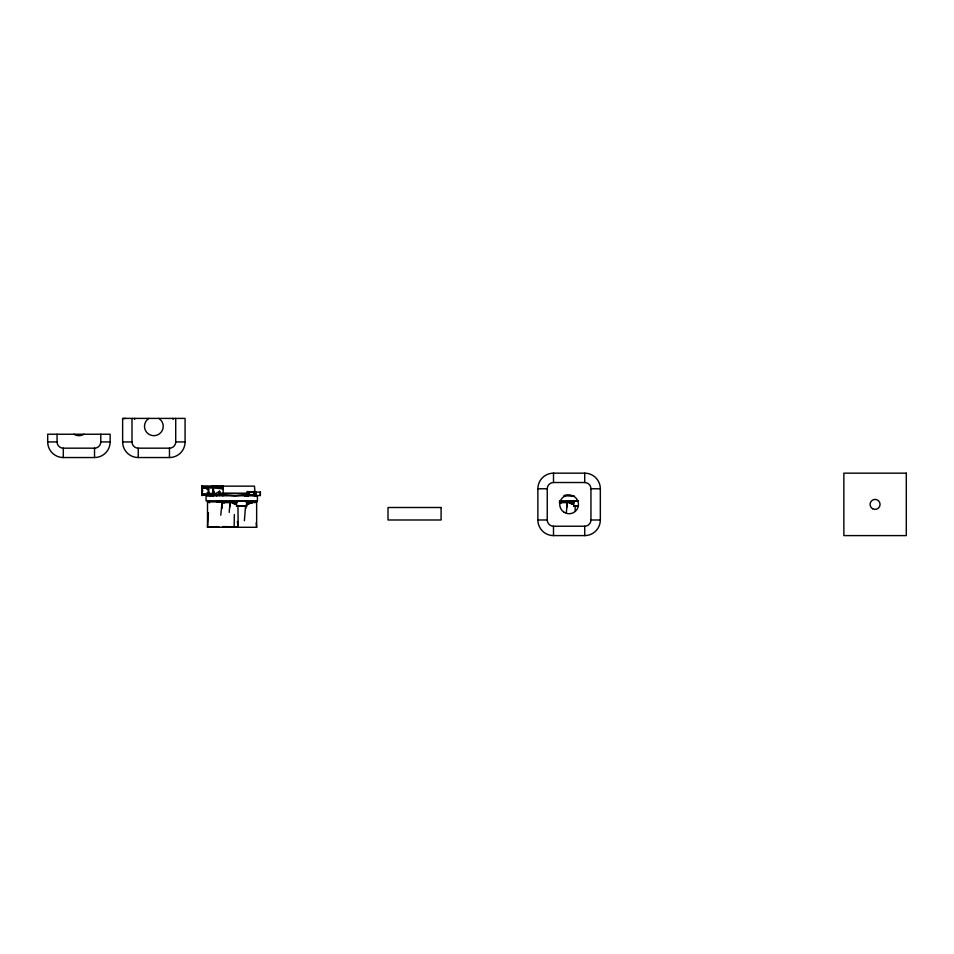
<?xml version="1.0" encoding="UTF-8"?>
<svg xmlns="http://www.w3.org/2000/svg" width="954" height="954" viewBox="0 0 954 954"><rect width="100%" height="100%" fill="white"/><g stroke="black" fill="none" stroke-linecap="round" stroke-linejoin="round"><path stroke-width="1.43" d="M201.986 488.46L201.986 485.717L202.081 495.567L201.986 488.46L223.164 486.218L223.164 495.567L219.539 493.957M255.696 495.52L260.335 495.52L260.347 492.073L247.241 492.073M567.725 500.778L567.702 501.685L572.102 504.141L573.235 503.581L568.978 500.85L567.725 500.778L567.702 501.685L572.09 504.141L573.235 503.581L568.978 500.85M223.164 488.066L223.164 486.981L220.982 486.361M234.338 514.552L234.171 527.276L232.239 527.276L235.185 527.109M213.589 491.62L213.946 495.567L207.388 495.4L213.946 494.625L219.647 491.191L219.539 495.293L213.946 494.542L213.219 489.128L212.551 495.198L208.795 495.221L207.948 489.14L201.962 486.647L201.998 494.22L207.388 494.661L202.021 495.472M220.422 486.123L223.164 486.218L220.35 486.373M202.618 489.927L202.63 491.322M219.539 495.567L219.647 491.191M236.043 503.581L234.899 504.141L230.498 501.685L230.534 500.778L231.774 500.85L236.043 503.581L234.899 504.141L230.534 501.613L230.534 500.778L231.786 500.85M248.648 495.722L248.672 494.983L255.541 495.722L255.541 494.852L248.803 494.422L247.396 494.852L247.396 495.722L248.648 495.722L248.958 491.859L248.028 491.525M208.449 512.608L207.507 527.276L256.65 527.276L256.65 500.743M247.241 494.291L247.205 494.041M229.198 512.405L229.997 502.615L229.997 506.908M244.379 520.789L245.619 505.405M566.39 512.405L567.189 502.615L567.189 506.908M217.631 485.693L216.188 485.789M220.756 515.196L222.055 502.615L236.926 502.615M236.163 503.843L236.532 501.279L246.669 501.291L246.669 506.192L236.532 506.192L236.532 501.291M573.354 503.843L573.724 501.279L578.064 501.291M573.736 501.291L573.724 506.18L578.076 506.192L573.724 506.18M248.803 494.422L248.958 491.859L253.979 491.704L254.241 494.589L255.481 495.531M217.655 495.388L216.188 495.555L217.595 495.233M247.396 495.722L247.396 494.852M248.744 492.86L247.241 493.027M230.498 501.685L231.488 501.744M216.188 495.555L216.522 494.947M247.205 493.23L219.193 493.337M247.074 503.676L251.427 500.85L252.667 500.778L252.703 501.685L248.314 504.141L247.074 503.676L251.427 500.85M242.137 506.24L241.445 506.204M252.667 500.778L252.679 501.637L248.302 504.141L247.158 503.581M255.541 494.864L254.36 495.52L255.541 494.864L253.979 493.957L253.979 491.453L255.541 491.763L253.979 492.157M254.742 502.758L256.65 501.804L246.227 501.828M212.623 489.569L213.768 489.342M220.756 487.089L223.164 486.254L201.998 485.896M220.887 502.245L221.4 500.778L217.13 502.245L216.606 500.778M220.756 487.017L223.105 486.158M219.539 494.255L207.388 495.329L213.946 495.567M247.241 495.209L244.105 495.52L247.241 495.77L247.241 491.453L248.744 492.073M247.98 494.577L234.958 495.782L223.26 494.697M237.951 505.477L238.178 526.942L222.509 526.56M201.962 495.019L207.388 494.577L201.962 493.361M251.474 491.787L253.979 491.596M252.87 502.424L250.353 502.615L252.643 503.032M216.904 526.584L207.507 527.276L207.507 500.743L209.105 502.341L207.507 501.911L237.296 501.852M214.471 493.886L208.628 493.337L206.708 495.782L206.708 493.337L208.27 493.337M216.379 527.276L219.325 527.109M217.524 486.504L211.871 486.755L217.512 486.635M220.672 486.421L223.164 486.623L201.938 486.957L201.986 494.232M223.963 502.281L226.933 502.269M229.902 502.257L235.853 502.233M246.251 502.186L256.65 502.15M561.155 502.281L571.565 502.233M559.604 501.876L574.487 501.852M122.637 418.615L125.749 418.401M47.7 441.929L57.061 441.929A6.249 6.249 0 0 0 63.31 448.177L94.529 448.177A6.249 6.249 0 0 0 100.778 441.929L110.139 441.929L110.139 434.237L47.7 434.237L47.7 441.929A15.61 15.61 0 0 0 63.31 457.538L94.529 457.538A15.61 15.61 0 0 0 110.139 441.929M122.637 441.929A15.61 15.61 0 0 0 138.247 457.538L169.466 457.538A15.61 15.61 0 0 0 185.076 441.929L185.076 418.401L122.637 418.401L122.637 441.929L131.998 441.929A6.249 6.249 0 0 0 138.247 448.177L169.466 448.177A6.249 6.249 0 0 0 175.715 441.929L175.715 418.401M175.715 441.929L185.076 441.929M553.499 473.16L584.719 473.16A15.61 15.61 0 0 1 600.328 488.77L600.328 519.99A15.61 15.61 0 0 1 584.719 535.599L553.499 535.599A15.61 15.61 0 0 1 537.877 519.99L537.877 488.77A15.61 15.61 0 0 1 553.499 473.16L553.499 482.521A6.249 6.249 0 0 0 547.25 488.77L547.25 519.99A6.249 6.249 0 0 0 553.499 526.226L584.719 526.226A6.249 6.249 0 0 0 590.955 519.99L590.955 488.77A6.249 6.249 0 0 0 584.719 482.521L553.499 482.521M211.621 486.158L218.585 486.158M220.66 486.158L254.479 486.158L255.1 493.254M220.338 486.623L223.164 486.623M537.877 488.77L547.25 488.77M590.955 488.77L600.328 488.77M206.708 493.337L208.89 493.337M211.836 493.337L214.781 493.337M254.766 493.802L255.696 493.802M209.475 495.567L210.154 495.567M563.802 495.782L574.069 495.782M559.402 500.778L578.589 500.778M221.423 502.15L216.594 502.15L220.577 500.778M574.129 502.615L559.259 502.615L561.501 502.925M537.877 519.99L547.25 519.99M590.955 519.99L600.328 519.99M236.52 506.18L246.669 506.192L246.681 501.291M208.592 491.608L208.795 495.198L212.551 495.221L213.219 489.128L213.946 494.542M223.176 493.48L247.933 493.707M219.539 495.233L213.946 495.126L213.553 491.525M223.033 495.388L220.791 495.198L223.033 495.412M564.84 495.102L572.161 495.782M224.309 502.925L222.055 502.615L222.055 508.339M217.309 494.971L219.539 495.293M255.696 492.359L254.193 492.073L255.696 495.77L255.696 492.073L255.541 493.802L254.766 492.073M208.795 495.221L208.652 489.402L201.938 486.957L223.164 488.818L219.539 487.315M207.948 489.14L208.652 489.402M207.507 501.911L209.63 502.794M575.119 506.24L574.57 506.24M237.928 506.24L237.367 506.24M219.539 493.146L223.164 495.567M220.994 486.337L221.292 486.981M253.979 493.957L254.241 494.589M237.307 521.361L238.178 526.942M256.149 523.03L256.65 527.276M575.143 505.477L575.202 511.201M260.323 492.073L260.335 495.52M584.719 473.16L584.719 482.521M584.719 526.226L584.719 535.599M553.499 526.226L553.499 535.599M245.858 505.477L245.858 508.339M169.466 448.177L169.466 457.538M138.247 448.177L138.247 457.538M131.998 418.401L131.998 441.929M100.778 434.237L100.778 441.929M94.529 448.177L94.529 457.538M63.31 448.177L63.31 457.538M57.061 434.237L57.061 441.929M83.916 434.237A9.361 9.361 0 0 1 73.923 434.237M158.853 418.401A9.361 9.361 0 0 1 160.952 432.436A9.361 9.361 0 0 1 146.761 432.436A9.361 9.361 0 0 1 148.86 418.401M134.574 419.39A20.487 20.487 0 0 1 134.955 418.401M172.746 418.401A20.487 20.487 0 0 1 173.139 419.39M220.577 502.162L217.44 502.162L220.577 502.162M906.3 473.16L843.861 473.16L843.861 535.599L906.3 535.599L906.3 473.16M257.425 495.782L206.064 495.782L206.064 500.778L257.425 500.778L257.425 495.782M441.094 507.504L388.016 507.504L388.016 519.99L441.094 519.99L441.094 507.504M563.707 512.036A9.361 9.361 0 0 0 578.434 505.215A9.361 9.361 0 0 0 565.173 495.877A9.361 9.361 0 0 0 563.707 512.036M872.576 508.709A4.997 4.997 0 0 0 880.077 504.38A4.997 4.997 0 0 0 872.576 500.051A4.997 4.997 0 0 0 872.576 508.709"/></g></svg>
